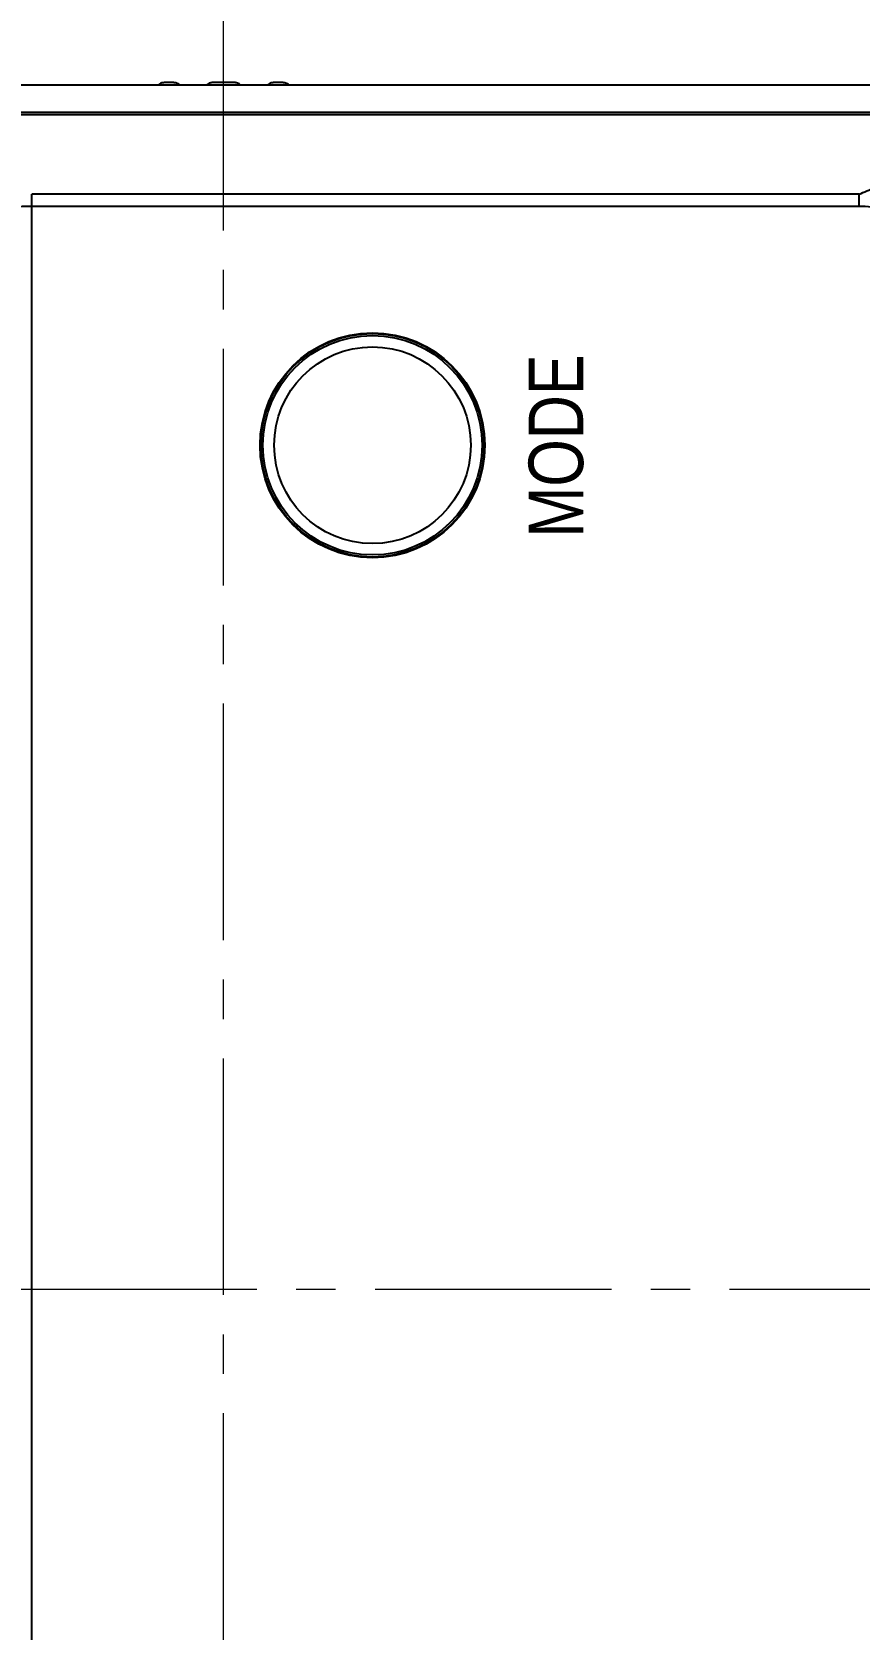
# Model space of a CAD drawing. Header units: millimetres. Extents: x 5329 to 6973, y -914 to -356.
# Drawn here: x 6530.7 to 6564.1, y -495.2 to -430.9 of the extents above; entities that cross this region are included whole.
import ezdxf

# ---------------------------------------------------------------- set-up
doc = ezdxf.new("R2010")
doc.units = ezdxf.units.MM
doc.header["$PDMODE"] = 3
doc.header["$PDSIZE"] = 1
doc.linetypes.add('CENTER', pattern=[17.8, 10.75, -2.35, 2.35, -2.35])
doc.linetypes.add('CENTER2', pattern=[28.575, 19.05, -3.175, 3.175, -3.175])
doc.layers.get('0').update_dxf_attribs({"linetype": 'CONTINUOUS'})
doc.layers.get('Defpoints').update_dxf_attribs({"linetype": 'CONTINUOUS'})
doc.layers.add('3', color=112, linetype='CENTER', lineweight=15)
doc.layers.add('Dim', color=1, linetype='CONTINUOUS')
doc.styles.add('OMI-1', font='arial.ttf', dxfattribs={"oblique": 1})
doc.styles.get("Standard").update_dxf_attribs({"font": 'gulim.ttc', "width": 0.8, "height": 2})
doc.dimstyles.new('1', dxfattribs={"dimtxt": 4, "dimasz": 2.5, "dimexe": 0.8, "dimexo": 0.3, "dimgap": 0.5, "dimtad": 1, "dimtoh": 1, "dimdec": 1, "dimzin": 0, "dimdsep": 46, "dimtxsty": 'OMI-1', "dimcen": 0, "dimclrd": 256, "dimclre": 256, "dimclrt": 256, "dimadec": 0, "dimazin": 0, "dimtfac": 0.8, "dimtdec": 1, "dimtix": 1, "dimtmove": 0, "dimatfit": 3, "dimfxl": 1, "dimtolj": 1, "dimtzin": 0, "dimarcsym": 0})

# ---------------------------------------------------------------- blocks, each defined once
blk = doc.blocks.new('*D6098')
at = {"layer": 'Defpoints', "color": 0}
for p in [(6396.946, -413.207), (6396.946, -446.488), (6650.946, -446.488)]:
    blk.add_point(p, dxfattribs=at)
at = {"layer": 'Dim', "lineweight": -2}
for p, q in [((6396.946, -446.188), (6396.946, -412.407)), ((6650.946, -446.188), (6650.946, -412.407)), ((6648.446, -413.207), (6399.446, -413.207))]:
    blk.add_line(p, q, dxfattribs=at)
at = {"layer": 'Dim'}
for points in [[(6399.446, -412.79), (6399.446, -413.624), (6396.946, -413.207)], [(6648.446, -413.624), (6648.446, -412.79), (6650.946, -413.207)]]:
    blk.add_solid(points, dxfattribs=at)
at = {"layer": 'Dim', "insert": (6523.946, -410.665), "char_height": 4, "attachment_point": 5, "style": 'OMI-1'}
blk.add_mtext('\\A1;254.0', dxfattribs=at)
blk = doc.blocks.new('*D6110')
at = {"layer": 'Defpoints', "color": 0}
for p in [(6656.946, -404.358), (6390.946, -445.05), (6656.946, -445.05)]:
    blk.add_point(p, dxfattribs=at)
at = {"layer": 'Dim', "lineweight": -2}
for p, q in [((6390.946, -444.75), (6390.946, -403.558)), ((6656.946, -444.75), (6656.946, -403.558)), ((6393.446, -404.358), (6654.446, -404.358))]:
    blk.add_line(p, q, dxfattribs=at)
at = {"layer": 'Dim'}
for points in [[(6393.446, -403.941), (6393.446, -404.775), (6390.946, -404.358)], [(6654.446, -404.775), (6654.446, -403.941), (6656.946, -404.358)]]:
    blk.add_solid(points, dxfattribs=at)
at = {"layer": 'Dim', "insert": (6523.946, -401.816), "char_height": 4, "attachment_point": 5, "style": 'OMI-1'}
blk.add_mtext('\\A1;266.0', dxfattribs=at)

msp = doc.modelspace()

# ---------------------------------------------------------------- linework, layer by layer
at = {"color": 7, "linetype": 'Continuous'}
for p, q in [((6640.747, -433.05), (6436.146, -433.05)), ((6535.842, -433.018), (6535.808, -433.05)), ((6535.88, -432.992), (6535.842, -433.018)), ((6535.92, -432.973), (6535.88, -432.992)), ((6535.963, -432.96), (6535.92, -432.973)), ((6536.001, -432.953), (6535.963, -432.96)), ((6536.03, -432.95), (6536.001, -432.953)), ((6536.061, -432.948), (6536.03, -432.95)), ((6536.102, -432.947), (6536.061, -432.948)), ((6536.122, -432.946), (6536.102, -432.947)), ((6536.263, -432.945), (6536.238, -432.945)), ((6536.314, -432.946), (6536.263, -432.945)), ((6536.36, -432.946), (6536.314, -432.946)), ((6536.399, -432.947), (6536.36, -432.946)), ((6536.432, -432.948), (6536.399, -432.947)), ((6536.46, -432.95), (6536.432, -432.948)), ((6536.486, -432.952), (6536.46, -432.95)), ((6536.515, -432.957), (6536.486, -432.952)), ((6536.547, -432.964), (6536.515, -432.957)), ((6536.581, -432.977), (6536.547, -432.964)), ((6536.615, -432.994), (6536.581, -432.977)), ((6536.646, -433.014), (6536.615, -432.994)), ((6536.674, -433.04), (6536.646, -433.014)), ((6536.683, -433.05), (6536.674, -433.04)), ((6537.789, -433.02), (6537.758, -433.05)), ((6537.825, -432.994), (6537.789, -433.02)), ((6537.862, -432.976), (6537.825, -432.994)), ((6537.898, -432.963), (6537.862, -432.976)), ((6537.931, -432.955), (6537.898, -432.963)), ((6537.955, -432.951), (6537.931, -432.955)), ((6537.977, -432.949), (6537.955, -432.951)), ((6538.002, -432.947), (6537.977, -432.949)), ((6538.03, -432.945), (6538.002, -432.947)), ((6538.062, -432.943), (6538.03, -432.945)), ((6538.1, -432.942), (6538.062, -432.943)), ((6538.142, -432.94), (6538.1, -432.942)), ((6538.188, -432.939), (6538.142, -432.94)), ((6538.238, -432.938), (6538.188, -432.939)), ((6538.292, -432.937), (6538.238, -432.938)), ((6538.348, -432.937), (6538.292, -432.937)), ((6538.405, -432.937), (6538.348, -432.937)), ((6538.463, -432.937), (6538.405, -432.937)), ((6538.521, -432.937), (6538.463, -432.937)), ((6538.577, -432.937), (6538.521, -432.937)), ((6538.63, -432.938), (6538.577, -432.937)), ((6538.68, -432.939), (6538.63, -432.938)), ((6538.727, -432.94), (6538.68, -432.939)), ((6538.769, -432.941), (6538.727, -432.94)), ((6538.808, -432.942), (6538.769, -432.941)), ((6538.841, -432.944), (6538.808, -432.942)), ((6538.871, -432.945), (6538.841, -432.944)), ((6538.896, -432.947), (6538.871, -432.945)), ((6538.919, -432.949), (6538.896, -432.947)), ((6538.942, -432.952), (6538.919, -432.949)), ((6538.967, -432.956), (6538.942, -432.952)), ((6539, -432.965), (6538.967, -432.956)), ((6539.036, -432.978), (6539, -432.965)), ((6539.072, -432.998), (6539.036, -432.978)), ((6539.107, -433.023), (6539.072, -432.998)), ((6539.133, -433.05), (6539.107, -433.023)), ((6540.242, -433.018), (6540.208, -433.05)), ((6540.28, -432.992), (6540.242, -433.018)), ((6540.32, -432.973), (6540.28, -432.992)), ((6540.363, -432.96), (6540.32, -432.973)), ((6540.401, -432.953), (6540.363, -432.96)), ((6540.43, -432.95), (6540.401, -432.953)), ((6540.461, -432.948), (6540.43, -432.95)), ((6540.502, -432.947), (6540.461, -432.948)), ((6540.522, -432.946), (6540.502, -432.947)), ((6540.663, -432.945), (6540.638, -432.945)), ((6540.714, -432.946), (6540.663, -432.945)), ((6540.76, -432.946), (6540.714, -432.946)), ((6540.799, -432.947), (6540.76, -432.946)), ((6540.832, -432.948), (6540.799, -432.947)), ((6540.86, -432.95), (6540.832, -432.948)), ((6540.886, -432.952), (6540.86, -432.95)), ((6540.915, -432.957), (6540.886, -432.952)), ((6540.947, -432.964), (6540.915, -432.957)), ((6540.981, -432.977), (6540.947, -432.964)), ((6541.015, -432.994), (6540.981, -432.977)), ((6541.046, -433.014), (6541.015, -432.994)), ((6541.074, -433.04), (6541.046, -433.014)), ((6541.083, -433.05), (6541.074, -433.04)), ((6576.433, -434.144), (6455.059, -434.144)), ((6576.094, -434.251), (6455.059, -434.251)), ((6530.721, -525.659), (6530.721, -437.441)), ((6564.058, -437.441), (6530.721, -437.441)), ((6564.058, -437.932), (6530.721, -437.932)), ((6564.058, -437.932), (6564.058, -437.441))]:
    msp.add_line(p, q, dxfattribs=at)
for radius in [4.53, 4.5, 4.417, 3.962]:
    msp.add_circle((6544.446, -447.55), radius, dxfattribs=at)
for points, knots in [([(6536.238, -432.945), (6536.227, -432.945), (6536.185, -432.946), (6536.143, -432.946), (6536.113, -432.947)], [0, 0, 0, 0, 0.268417, 1, 1, 1, 1]), ([(6540.638, -432.945), (6540.627, -432.945), (6540.585, -432.946), (6540.543, -432.946), (6540.513, -432.947)], [0, 0, 0, 0, 0.268417, 1, 1, 1, 1]), ([(6564.058, -437.441), (6564.267, -437.352), (6565.112, -436.996), (6565.963, -436.657), (6566.607, -436.412)], [0, 0, 0, 0, 0.247955, 1, 1, 1, 1]), ([(6530.721, -437.932), (6529.673, -437.932), (6527.67, -438.191), (6525.052, -439.284), (6523.12, -440.859), (6522.305, -442.176), (6522.057, -442.834)], [0, 0, 0, 0, 0.299145, 0.568422, 0.799431, 1, 1, 1, 1]), ([(6566.203, -440.276), (6566.279, -440.127), (6566.406, -439.815), (6566.47, -439.307), (6566.326, -438.808), (6565.981, -438.426), (6565.539, -438.177), (6564.898, -437.976), (6564.392, -437.932), (6564.058, -437.932)], [0, 0, 0, 0, 0.125186, 0.250264, 0.375146, 0.500097, 0.625102, 0.75017, 1, 1, 1, 1])]:
    msp.add_open_spline(points, degree=3, knots=knots, dxfattribs=at)
at = {"layer": '3', "linetype": 'CENTER2', "ltscale": 0.5}
for p, q in [((6538.446, -796.091), (6538.446, -387.103)), ((6682.661, -481.55), (6382.523, -481.55))]:
    msp.add_line(p, q, dxfattribs=at)

# ---------------------------------------------------------------- texts
at = {"color": 7, "insert": (6550.739, -451.266), "char_height": 2.2, "width": 13.76704, "attachment_point": 1, "rotation": 90}
msp.add_mtext('{\\fArial|b0|i0|c0|p34;MODE}', dxfattribs=at)

# ---------------------------------------------------------------- dimensions: what is measured, and where the dimension line sits
at = {"layer": 'Dim'}
for base, p1, p2, picture, middle in [((6656.946, -404.358), (6390.946, -445.05), (6656.946, -445.05), '*D6110', (6523.946, -401.816)), ((6396.946, -413.207), (6650.946, -446.488), (6396.946, -446.488), '*D6098', (6523.946, -410.665))]:
    dim = msp.add_linear_dim(base=base, p1=p1, p2=p2, dimstyle='1', dxfattribs=at)
    dim.commit()
    dim.dimension.update_dxf_attribs({"geometry": picture, "text_midpoint": middle})

doc.saveas('drawing.dxf')
